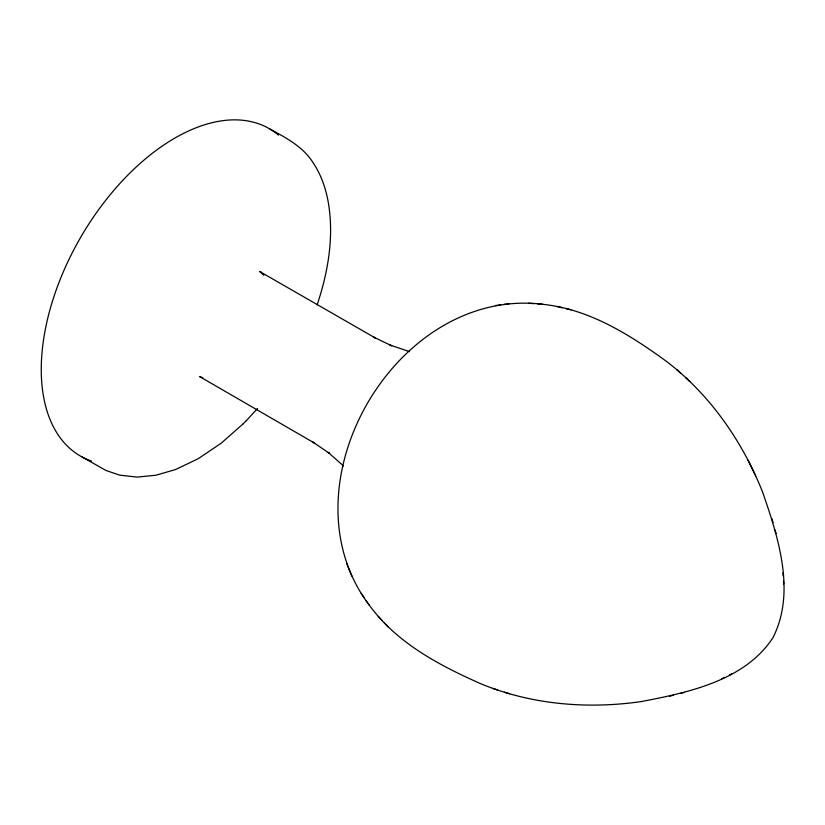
<?xml version="1.0" encoding="UTF-8"?>
<svg xmlns="http://www.w3.org/2000/svg" width="825" height="825" viewBox="0 0 825 825"><rect width="100%" height="100%" fill="white"/><g stroke="black" fill="none" stroke-linecap="round" stroke-linejoin="round"><path stroke-width="1.24" d="M317.13 304.858C328.34 271.477 334.445 235.311 327.917 200.331C325.328 186.914 320.585 173.766 312.892 162.401C302.94 146.633 285.842 137.682 269.981 129.071M257.544 408.499L246.211 420.781M82.242 457.06L106.033 470.477L119.532 475.118L137.094 477.108L155.925 475.231L175.56 469.538L198.196 458.721L221.306 443.118L243.488 423.524M243.179 423.833L246.5 420.492M366.228 600.744C393.401 641.242 437.931 664.826 481.377 683.997C531.733 704.715 587.73 709.304 641.365 701.559C688.298 692.526 744.851 680.708 772.973 637.684C796.177 591.814 778.13 536.931 762.486 491.762C742.387 441.447 710.408 395.247 667.281 362C628.959 333.96 586.276 307.178 537.611 303.899M721.875 678.727L724.608 677.377M729.372 675.025L731.796 673.829M669.488 696.259L673.375 695.258M680.749 693.34L684.327 692.423M543.025 304.312C395.557 286.182 279.892 486.606 369.291 605.22M495.392 305.57L500.723 304.868M503.539 304.487L509.056 303.765M528.65 303.239L533.94 303.641M409.561 351.625L390.05 345.087L391.679 345.778L373.684 337.136L375.2 337.93L259.988 271.683L263.897 275.117L263.33 274.405M557.246 306.539L562.413 307.766M565.775 308.571L571.024 309.808M202.723 377.695L199.475 376.489L314.49 443.087L313.036 442.159L329.526 453.43L328.113 452.358L343.53 465.981M492.669 688.359L497.733 689.999M504.467 692.175L509.458 693.784M676.717 369.59L680.656 373.158M685.915 377.902L689.803 381.418M378.335 616.419L381.975 620.297M384.357 622.803L388.049 626.732M361.175 593.319L364.176 597.692M755.721 475.891L747.945 459.999M346.572 563.351L351.832 576.077M771.963 518.77L773.035 522.638M775.067 529.99L776.057 533.548M782.977 572.911L783.173 575.953M783.513 581.243L783.688 583.945M91.565 461.113A188.977 109.106 -60 0 1 79.912 238.652A188.977 109.106 -60 0 1 278.499 135.114M261.442 272.601L260.019 271.611L261.391 272.662"/></g></svg>
